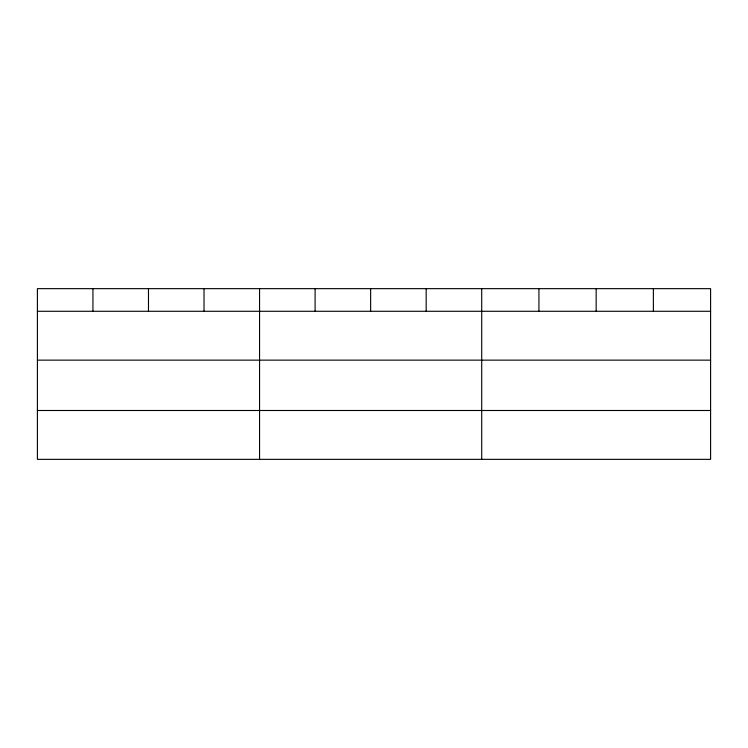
<?xml version="1.0" encoding="UTF-8"?>
<svg xmlns="http://www.w3.org/2000/svg" width="748" height="748" viewBox="0 0 748 748"><rect width="100%" height="100%" fill="white"/><g stroke="black" fill="none" stroke-linecap="round" stroke-linejoin="round"><path stroke-width="1.12" d="M710.6 360.143L710.6 288.653L37.4 288.653L37.4 459.347L710.6 459.347L710.6 360.143L37.4 360.143M37.4 311.28L710.6 311.28M37.4 410.493L710.6 410.493M653.378 288.653L653.378 311.28M596.156 288.653L596.156 311.28M538.934 288.653L538.934 311.28M481.712 288.653L481.712 459.347M426.173 288.653L426.173 311.28M370.634 288.653L370.634 311.28M315.095 288.653L315.095 311.28M259.556 288.653L259.556 459.347M204.017 288.653L204.017 311.28M148.478 288.653L148.478 311.28M92.939 288.653L92.939 311.28"/></g></svg>
